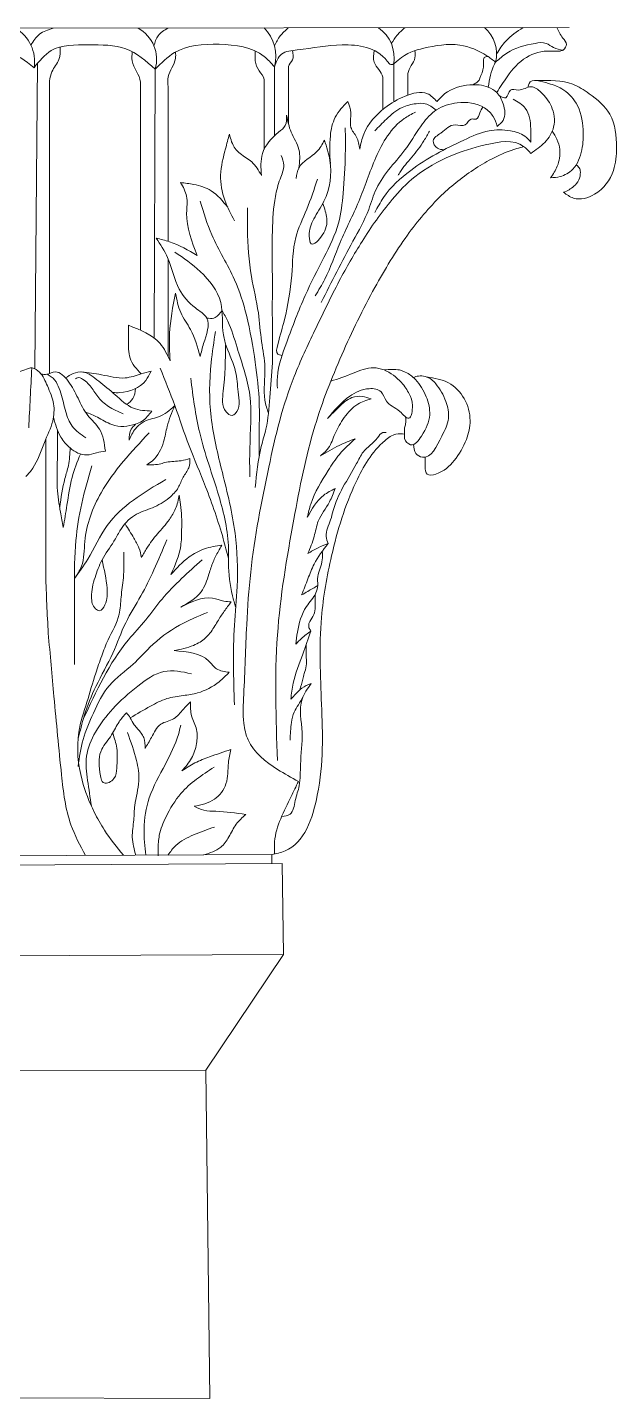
# Model space of a CAD drawing. Header units: millimetres. Extents: x 0 to 319, y 0 to 231.
# Drawn here: x 167.3 to 189, y 67.7 to 118.1 of the extents above; entities that cross this region are included whole.
import ezdxf

# ---------------------------------------------------------------- set-up
doc = ezdxf.new("R2010")
doc.units = ezdxf.units.MM
doc.layers.get('0').update_dxf_attribs({"lineweight": 9})

msp = doc.modelspace()

# ---------------------------------------------------------------- linework, layer by layer
for p, q in [((96.34, 117.957), (187.235, 118.103)), ((167.583, 105.562), (167.676, 116.779)), ((172.005, 116.564), (171.962, 106.699)), ((176.388, 116.658), (176.388, 114.119)), ((176.909, 116.56), (176.909, 114.554)), ((168.114, 116.133), (168.114, 105.389)), ((171.464, 115.921), (171.464, 106.982)), ((172.483, 115.921), (172.483, 110.244)), ((176.008, 116.104), (176.008, 113.62)), ((180.374, 116.108), (180.374, 115.085)), ((181.301, 116.291), (181.301, 115.618)), ((172.483, 109.596), (172.483, 106.003)), ((176.289, 87.717), (106.877, 87.384)), ((176.289, 87.717), (176.29, 87.39)), ((176.675, 87.393), (106.591, 86.967)), ((176.718, 84.051), (176.675, 87.393)), ((106.629, 83.717), (176.718, 84.051)), ((176.718, 84.051), (173.863, 79.799)), ((173.863, 79.799), (109.4, 79.646)), ((174.018, 67.733), (173.863, 79.799)), ((109.443, 67.97), (174.018, 67.733))]:
    msp.add_line(p, q)
for centre, radius, start, end in [((166.165, 116.854), 1.403, 350.387, 60.0874), ((170.753, 116.931), 1.304, 343.6568, 61.3625), ((174.962, 117.041), 1.477, 344.9694, 44.9694), ((179.456, 116.987), 1.339, 350.2745, 55.5674), ((183.28, 117.129), 1.281, 346.3549, 49.155), ((165.31, 114.159), 3.327, 47.7182, 129.7352)]:
    msp.add_arc(centre, radius, start, end)
for points in [[(167.434, 117.452), (167.75, 117.852), (168.252, 118.072)], [(171.958, 117.43), (172.111, 117.799), (172.48, 118.079)], [(176.389, 117.423), (176.603, 117.794), (176.895, 118.086)], [(180.689, 117.508), (180.905, 117.815), (181.183, 118.093)], [(184.561, 117.129), (184.899, 117.6), (185.533, 118.1)], [(187.008, 117.266), (187.132, 117.481), (186.999, 117.711), (186.773, 118.102)], [(172.005, 116.564), (170.928, 117.318), (169.55, 117.458), (168.18, 117.251), (167.548, 116.62)], [(168.114, 116.133), (168.206, 116.477), (168.465, 116.926), (168.51, 117.385)], [(176.388, 116.658), (176.008, 117.038), (174.352, 117.482), (172.717, 117.178), (172.005, 116.564)], [(184.525, 116.827), (184.203, 117.06), (183.207, 117.453), (181.883, 117.337), (180.943, 116.898), (180.666, 116.738), (180.54, 116.864), (178.88, 117.461), (177.232, 117.276), (176.656, 117.121), (176.388, 116.658)], [(187.008, 117.266), (186.655, 117.361), (186.385, 117.517), (185.973, 117.517), (184.938, 117.157), (184.525, 116.827)], [(171.464, 115.921), (171.464, 116.095), (171.16, 116.874), (171.16, 117.211)], [(172.483, 115.921), (172.483, 116.289), (172.752, 116.959), (172.752, 117.198)], [(176.008, 116.104), (176.008, 116.195), (175.826, 116.51), (175.685, 116.871), (175.685, 117.236)], [(176.909, 116.56), (176.909, 116.666), (177.05, 116.91), (177.05, 117.255)], [(180.374, 116.108), (180.374, 116.276), (180.059, 116.821), (180.059, 117.253)], [(181.301, 116.291), (181.301, 116.413), (181.557, 116.991), (181.557, 117.248)], [(183.94, 116.234), (184.073, 116.644), (184.081, 116.911), (184.104, 116.995), (184.244, 117.033)], [(187.008, 117.266), (186.896, 117.236), (186.536, 117.236), (185.657, 117), (184.946, 116.29), (184.567, 115.707)], [(180.776, 116.76), (180.776, 115.37)], [(184.525, 116.827), (184.479, 116.747), (184.254, 115.909)], [(182.369, 115.379), (182.66, 115.67), (183.576, 115.991), (184.254, 115.909), (184.567, 115.707), (184.801, 115.301), (184.801, 114.687), (184.583, 114.469)], [(183.94, 116.234), (183.916, 116.168), (183.816, 116.071), (183.689, 115.998)], [(185.815, 113.473), (186.332, 113.881), (186.658, 114.448), (186.574, 115.203), (186.187, 115.72), (185.83, 115.926), (185.364, 115.801), (185.066, 115.801), (184.905, 115.522), (184.666, 115.586)], [(186.546, 112.577), (186.893, 112.624), (187.359, 112.892), (187.695, 113.609), (187.744, 114.349), (187.482, 115.326), (186.958, 115.85), (186.471, 116.044), (185.753, 116.044), (185.716, 115.907)], [(187.024, 112.045), (187.39, 111.833), (188.165, 111.973), (188.859, 112.85), (188.973, 113.69), (188.725, 114.91), (187.967, 115.668), (187.364, 116.016), (186.047, 116.148)], [(184.583, 114.469), (184.434, 114.827), (184.116, 115.145), (183.115, 115.333), (182.348, 115.072), (181.839, 114.563), (181.258, 113.696), (180.14, 112.179), (179.857, 111.419), (179.279, 110.249), (178.108, 107.999)], [(179.088, 115.387), (178.629, 114.801), (178.446, 114.117), (178.446, 113.102)], [(179.088, 115.387), (179.202, 114.96), (179.202, 114.432), (179.408, 114.075), (179.527, 113.633)], [(179.527, 113.633), (179.674, 114.184), (180.454, 115.149), (181.197, 115.578), (182.018, 115.669), (182.369, 115.379)], [(185.818, 113.886), (185.818, 114.378), (185.616, 115.134), (185.168, 115.469)], [(176.839, 114.876), (176.786, 114.497), (176.543, 114.254), (175.949, 113.469), (175.912, 112.668)], [(176.839, 114.876), (177.005, 114.257), (177.29, 113.616), (177.29, 112.936)], [(181.578, 114.994), (181.157, 114.751), (180.124, 113.327), (179.489, 111.704), (178.808, 110.203), (178.243, 108.853), (177.892, 108.244)], [(180.077, 114.299), (180.51, 114.732), (181.082, 115.161), (181.603, 115.301), (181.936, 115.301), (182.34, 115.067)], [(182.618, 113.605), (182.384, 113.667), (182.228, 113.938), (182.513, 114.223), (183.035, 114.525), (183.409, 114.525), (183.62, 114.736), (183.808, 114.736), (183.941, 114.966), (184.059, 115.179)], [(178.996, 114.409), (178.996, 113.464), (178.915, 112.001), (178.747, 110.915), (178.212, 109.654), (177.521, 108.255), (176.842, 106.541), (176.497, 105.256), (176.497, 104.851)], [(185.818, 113.886), (185.594, 114.11), (185.067, 114.304), (184.282, 114.304), (183.355, 113.963), (182.332, 113.451), (181.401, 112.851), (180.4, 111.85), (180.086, 111.307)], [(174.735, 114.182), (174.591, 113.643), (174.411, 112.681), (174.565, 111.753), (174.926, 111.003)], [(175.912, 112.668), (175.56, 113.16), (175.128, 113.469), (174.946, 113.651), (174.735, 114.182)], [(185.815, 113.473), (185.555, 113.733), (184.146, 113.79), (182.881, 113.383), (181.556, 112.619), (180.718, 111.78), (179.611, 110.238), (178.775, 108.79), (177.879, 106.98), (177.119, 105.284), (176.586, 103.664), (176.183, 101.945), (175.518, 98.097), (175.371, 96.163), (175.261, 93.595), (175.261, 92.54), (175.426, 91.926), (176.506, 90.845), (177.272, 90.404)], [(178.231, 113.957), (177.951, 113.541), (177.296, 112.949), (177.19, 112.552)], [(178.231, 113.957), (178.43, 113.215), (178.212, 111.714), (177.838, 111.065), (177.669, 110.434), (177.743, 110.156), (178.151, 110.469), (178.315, 111.084), (178.168, 111.634)], [(182.095, 114.297), (181.888, 113.939), (181.441, 113.331), (180.997, 112.769), (180.946, 112.68)], [(186.546, 112.577), (186.793, 113.006), (186.883, 113.613), (186.781, 113.994), (186.608, 114.293)], [(176.642, 113.396), (176.735, 113.047), (176.597, 112.532), (176.427, 111.896), (176.314, 110.629), (176.314, 108.98), (176.314, 107.385), (176.314, 105.778), (176.221, 104.504), (176.076, 103.347), (175.903, 102.704), (175.683, 101.2)], [(176.501, 91.171), (176.501, 95.779), (177.105, 100.034), (177.881, 103.46), (178.868, 106.076), (180.085, 108.553), (181.278, 110.467), (182.539, 111.935), (183.789, 112.923), (184.465, 113.313), (185.307, 113.653), (185.568, 113.723)], [(187.024, 112.045), (187.405, 112.265), (187.64, 112.788), (187.598, 112.942), (187.486, 113.054)], [(172.936, 112.402), (173.431, 112.335), (174.065, 112.101), (174.672, 111.494)], [(172.936, 112.402), (173.162, 111.899), (173.162, 111.281), (173.554, 109.726)], [(177.974, 112.531), (177.576, 111.421), (177.173, 110.383), (177.027, 109.005), (176.759, 107.371), (176.512, 106.451), (176.512, 106.104), (176.666, 106.053)], [(173.657, 111.724), (174.086, 110.479), (174.926, 108.834), (175.361, 107.529), (175.684, 105.8), (175.831, 104.295), (175.831, 103.307), (175.831, 102.375)], [(175.396, 111.472), (175.396, 110.691), (175.546, 108.948), (175.798, 107.615), (175.916, 106.563), (176.039, 105.606), (176.039, 104.414), (176.169, 103.928)], [(172.041, 110.362), (172.533, 110.227), (173.554, 109.726)], [(172.041, 110.362), (172.459, 109.649), (172.892, 108.487), (173.482, 107.8), (173.899, 107.428), (173.787, 106.493), (173.658, 106.01)], [(172.728, 109.849), (173.663, 109.132), (174.415, 107.999), (174.515, 106.805), (174.633, 106.363), (174.961, 105.453), (175.055, 104.718), (174.943, 103.913), (174.838, 103.852), (174.612, 103.983), (174.508, 104.741), (174.595, 106.447)], [(172.753, 108.34), (172.533, 106.853), (172.555, 105.849)], [(173.658, 106.01), (173.302, 107.006), (172.944, 107.626), (172.753, 108.34)], [(173.899, 107.427), (174.162, 107.427), (174.462, 107.7)], [(175.484, 101.588), (175.484, 102.632), (175.484, 104.597), (175.015, 106.349), (174.675, 107.311), (174.462, 107.7)], [(171.024, 107.161), (171.024, 106.617), (171.08, 105.957), (171.484, 105.373)], [(172.555, 105.849), (172.185, 106.491), (171.024, 107.161)], [(174.226, 106.937), (174.061, 105.788), (174.061, 103.788), (174.474, 101.751), (174.941, 99.524), (175.017, 97.565), (174.916, 96.144), (174.916, 93.222)], [(167.252, 101.61), (167.503, 101.91), (167.928, 102.85), (168.235, 103.643), (168.268, 104.274), (168.041, 104.931), (167.748, 105.438), (167.482, 105.592), (166.934, 105.445), (166.535, 105.676)], [(167.355, 103.394), (167.466, 105.593)], [(170.174, 102.542), (169.954, 103.344), (169.528, 103.851), (169.166, 104.478), (168.8, 105.112), (168.328, 105.447), (168.016, 105.363), (167.813, 105.363)], [(169.456, 103.025), (168.95, 103.453), (168.717, 103.981), (168.534, 104.664), (168.184, 105.27), (168.021, 105.364)], [(171.88, 104.009), (171.207, 104.114), (170.529, 104.609), (169.927, 105.106), (169.342, 105.444), (168.987, 105.385), (168.709, 105.225)], [(169.297, 105.447), (170.028, 105.344), (170.895, 105.227), (171.484, 105.373), (171.852, 105.472)], [(171.852, 105.472), (171.658, 105.135), (170.706, 104.688), (170.437, 104.688)], [(172.188, 105.58), (172.726, 104.208), (173.252, 102.738), (173.858, 101.231), (174.509, 99.311), (174.701, 98.597)], [(178.461, 105.105), (179.288, 105.399), (180.037, 105.6), (180.422, 105.518), (181.059, 105.054), (181.35, 104.639), (181.462, 104.219), (181.335, 103.744), (180.997, 103.996), (180.506, 104.379), (180.312, 104.716), (179.877, 104.832), (179.157, 104.552), (178.339, 103.733)], [(181.177, 103.16), (181.177, 102.996), (181.4, 102.773), (181.797, 103.093), (182.1, 103.87), (181.973, 104.537), (180.992, 105.518), (180.422, 105.518)], [(181.505, 102.784), (181.594, 102.451), (181.832, 102.314), (182.541, 103.082), (182.792, 103.739), (182.695, 104.363), (182.32, 105.013), (182.165, 105.168), (181.686, 105.296), (181.496, 105.245)], [(170.825, 103.912), (170.41, 104.108), (169.973, 104.449), (169.684, 104.834), (169.337, 105.181), (169.145, 105.233), (169.071, 105.19)], [(171.283, 104.84), (171.183, 104.465), (170.964, 104.247)], [(173.31, 105.216), (173.643, 103.21), (174.343, 100.9), (174.701, 98.95), (174.701, 98.431), (174.849, 97.227), (174.965, 96.795)], [(181.931, 102.312), (181.931, 101.968), (182.004, 101.696), (182.327, 101.696), (183.001, 102.196), (183.448, 102.97), (183.585, 103.66), (183.367, 104.471), (182.791, 105.047), (181.992, 105.261)], [(179.948, 104.457), (179.456, 104.267), (178.959, 103.769), (178.62, 103.183), (178.371, 102.652), (178.088, 102.369)], [(178.339, 103.733), (178.757, 104.152), (179.241, 104.503), (179.621, 104.545), (179.948, 104.457)], [(170.174, 102.542), (169.844, 102.476), (169.483, 102.396), (168.876, 102.655), (168.537, 103.05), (168.264, 103.782)], [(171.286, 103.528), (170.854, 103.445), (170.409, 103.516), (169.878, 103.78), (169.449, 103.973)], [(171.049, 102.941), (171.276, 103.362), (171.832, 103.716), (172.129, 103.795), (172.726, 104.208)], [(171.286, 103.528), (171.52, 103.639), (171.88, 104.009)], [(172.726, 104.208), (172.444, 103.443), (172.313, 102.881), (171.903, 102.184), (171.692, 102.034)], [(181.177, 103.16), (181.177, 103.398), (181.213, 103.535), (181.213, 103.797)], [(171.286, 103.528), (171.124, 103.344), (171.049, 102.941)], [(168.072, 95.845), (167.983, 97.982), (167.983, 99.873), (167.983, 101.401), (167.983, 102.98)], [(171.788, 103.211), (170.016, 101.01), (169.417, 99.217), (169.296, 98.309), (169.035, 97.857)], [(176.289, 87.717), (176.784, 87.85), (177.967, 89.899), (178.121, 93.236), (178.121, 96.428), (178.491, 98.693), (179.39, 101.406), (180.457, 102.928), (180.859, 103.16), (181.177, 103.16)], [(177.599, 100.111), (177.729, 100.594), (178.371, 101.829), (178.782, 102.419), (179.358, 102.995)], [(179.358, 102.995), (178.769, 102.746), (178.088, 102.369)], [(178.362, 99.141), (178.292, 99.403), (178.457, 100.018), (178.549, 100.361), (178.911, 101.211), (179.412, 102.079), (179.658, 102.505), (180.18, 103.028), (180.372, 103.219), (180.498, 103.219)], [(168.492, 100.473), (168.686, 101.534), (168.812, 102.004), (168.876, 102.655)], [(168.626, 99.737), (168.761, 100.552), (168.946, 101.567), (169.257, 102.431)], [(173.283, 102.272), (173.238, 101.93), (173.034, 101.576), (172.854, 101.2), (172.514, 100.822), (171.9, 100.458), (171.245, 100.175), (170.708, 99.612), (170.484, 99.224), (170.051, 98.539), (169.792, 97.895), (169.661, 97.178), (169.814, 96.747), (169.957, 96.677), (170.152, 96.886), (170.235, 97.503), (170.051, 98.54)], [(173.283, 102.272), (172.96, 102.185), (172.416, 102.129), (172.213, 102.074), (171.692, 102.034)], [(169.035, 94.695), (169.035, 97.543), (169.088, 99.256), (169.301, 100.61), (169.672, 101.993)], [(172.392, 101.492), (170.235, 99.8), (169.522, 98.564), (169.035, 97.857)], [(171.501, 98.631), (171.702, 98.978), (172.088, 99.496), (172.525, 100.027), (172.754, 100.424), (172.888, 100.922)], [(172.888, 100.922), (172.935, 100.575), (172.978, 100.139), (172.978, 99.637), (172.944, 99.06), (172.584, 98.01)], [(178.624, 101.162), (178.201, 100.918), (177.599, 100.111)], [(177.62, 98.773), (177.851, 99.397), (178.004, 99.968), (178.413, 100.671), (178.624, 101.162)], [(171.501, 98.631), (171.406, 98.981), (171.221, 99.342), (170.9, 99.863)], [(172.431, 99.273), (171.957, 98.176), (171.479, 97.22), (170.922, 96.231), (170.444, 95.117), (169.827, 93.897), (169.398, 92.817), (169.173, 91.976)], [(170.846, 98.824), (170.836, 97.881), (170.752, 97.176), (170.681, 96.543), (170.272, 95.603), (170.038, 95.015), (169.819, 94.381), (169.494, 93.32), (169.196, 92.208), (169.318, 90.447), (169.763, 89.28), (170.139, 88.614), (170.837, 87.691)], [(174.453, 99.084), (173.819, 98.946), (173.255, 98.649), (172.584, 98.01)], [(174.453, 99.084), (174.329, 98.857), (174.135, 98.466), (173.981, 98.023), (173.695, 97.374), (172.943, 96.8)], [(177.391, 97.255), (177.622, 97.849), (177.848, 98.384), (178.362, 99.141)], [(178.362, 99.141), (177.996, 98.99), (177.62, 98.773)], [(177.986, 97.599), (177.986, 97.933), (178.15, 98.544), (178.15, 98.861)], [(173.727, 98.546), (172.975, 97.855), (172.256, 97.103), (171.658, 96.338), (171.021, 95.605), (169.359, 92.689)], [(177.174, 95.446), (177.235, 95.883), (177.568, 96.824), (177.914, 97.33), (177.986, 97.599)], [(177.986, 97.599), (177.616, 97.385), (177.391, 97.255)], [(177.732, 95.926), (177.661, 96.05), (177.661, 96.209), (177.808, 96.465), (177.884, 96.748), (177.884, 97.076), (177.884, 97.265)], [(174.8, 96.996), (174.544, 96.657), (174.298, 96.277), (174.019, 95.854), (173.658, 95.525), (173.416, 95.401), (172.699, 95.208)], [(174.8, 96.996), (174.531, 97.03), (174.117, 97.137), (172.943, 96.8)], [(173.924, 96.609), (172.894, 96.139), (171.813, 95.333), (171.196, 94.716), (170.32, 93.931), (169.734, 92.916), (169.355, 91.939), (169.169, 90.958)], [(168.072, 95.845), (168.283, 93.52), (168.56, 90.644), (168.907, 88.811), (169.441, 87.684)], [(176.992, 93.43), (177.079, 94.018), (177.434, 95.08), (177.732, 95.926)], [(177.732, 95.926), (177.386, 95.658), (177.174, 95.446)], [(174.727, 94.416), (174.262, 94.541), (173.981, 94.822), (172.699, 95.208)], [(177.327, 93.769), (177.431, 94.159), (177.487, 94.367), (177.563, 94.649), (177.563, 94.953), (177.563, 95.434)], [(173.34, 94.359), (172.327, 94.441), (171.365, 93.905), (170.443, 93.071), (169.812, 92.217), (169.478, 91.331), (169.519, 90.444), (169.661, 89.496)], [(174.727, 94.416), (174.357, 94.066), (173.56, 93.655), (173.042, 93.559), (172.434, 93.446), (171.83, 93.167), (171.089, 92.739)], [(176.656, 89.121), (176.964, 89.203), (177.155, 89.699), (177.301, 90.246), (177.348, 91.026), (177.407, 92.204), (177.407, 93.425), (177.74, 94)], [(177.74, 94), (177.4, 93.83), (177.178, 93.617), (176.992, 93.43)], [(171.632, 91.614), (171.865, 92.019), (172.213, 92.507), (172.681, 92.703), (173.041, 93.062), (173.305, 93.327)], [(173.305, 93.327), (173.345, 92.808), (173.524, 92.307), (173.524, 91.792), (173.342, 91.254), (172.983, 90.79)], [(176.966, 91.925), (177.015, 92.571), (177.117, 92.953), (177.27, 93.217), (177.439, 93.511)], [(170.949, 92.926), (170.68, 92.596), (170.402, 92.115), (170.038, 91.588), (169.97, 90.737), (170.127, 90.347), (170.488, 90.506), (170.591, 90.891), (170.591, 91.63), (170.445, 92.173)], [(170.949, 92.926), (171.089, 92.739), (171.237, 92.483), (171.488, 92.183), (171.587, 92.012), (171.632, 91.614)], [(171.294, 87.692), (171.164, 88.351), (171.217, 88.99), (171.253, 89.521), (171.405, 90.42), (171.319, 91.17), (170.983, 92.197)], [(171.662, 87.695), (171.594, 88.651), (171.789, 89.8), (172.379, 91.036), (172.856, 92.129), (172.948, 92.475)], [(174.786, 91.579), (174.008, 91.307), (173.468, 91.085), (172.983, 90.79)], [(174.786, 91.579), (174.697, 91.085), (174.608, 90.32), (174.18, 89.75), (173.436, 89.493)], [(174.172, 90.928), (172.952, 89.965), (172.404, 89.099), (172.157, 88.425), (172.113, 87.911), (172.113, 87.672)], [(177.272, 90.404), (177.003, 89.852), (176.62, 89.036), (176.394, 88.192), (176.394, 87.739)], [(173.436, 89.493), (173.795, 89.344), (174.231, 89.307), (175.339, 89.193)], [(175.339, 89.193), (174.984, 88.83), (174.713, 88.365), (174.416, 87.987), (173.793, 87.705)], [(174.188, 88.73), (173.413, 88.438), (172.762, 88.05), (172.472, 87.697)]]:
    msp.add_spline(points, degree=3)
msp.add_open_spline([(168.626, 99.737), (168.591, 99.924), (168.499, 100.407), (168.376, 101.199), (168.414, 102.158), (168.411, 102.815), (168.408, 103.323)], degree=3, knots=[0, 0, 0, 0, 780.115603, 2011.288293, 3261.531105, 4696.526731, 4696.526731, 4696.526731, 4696.526731])

doc.saveas('drawing.dxf')
